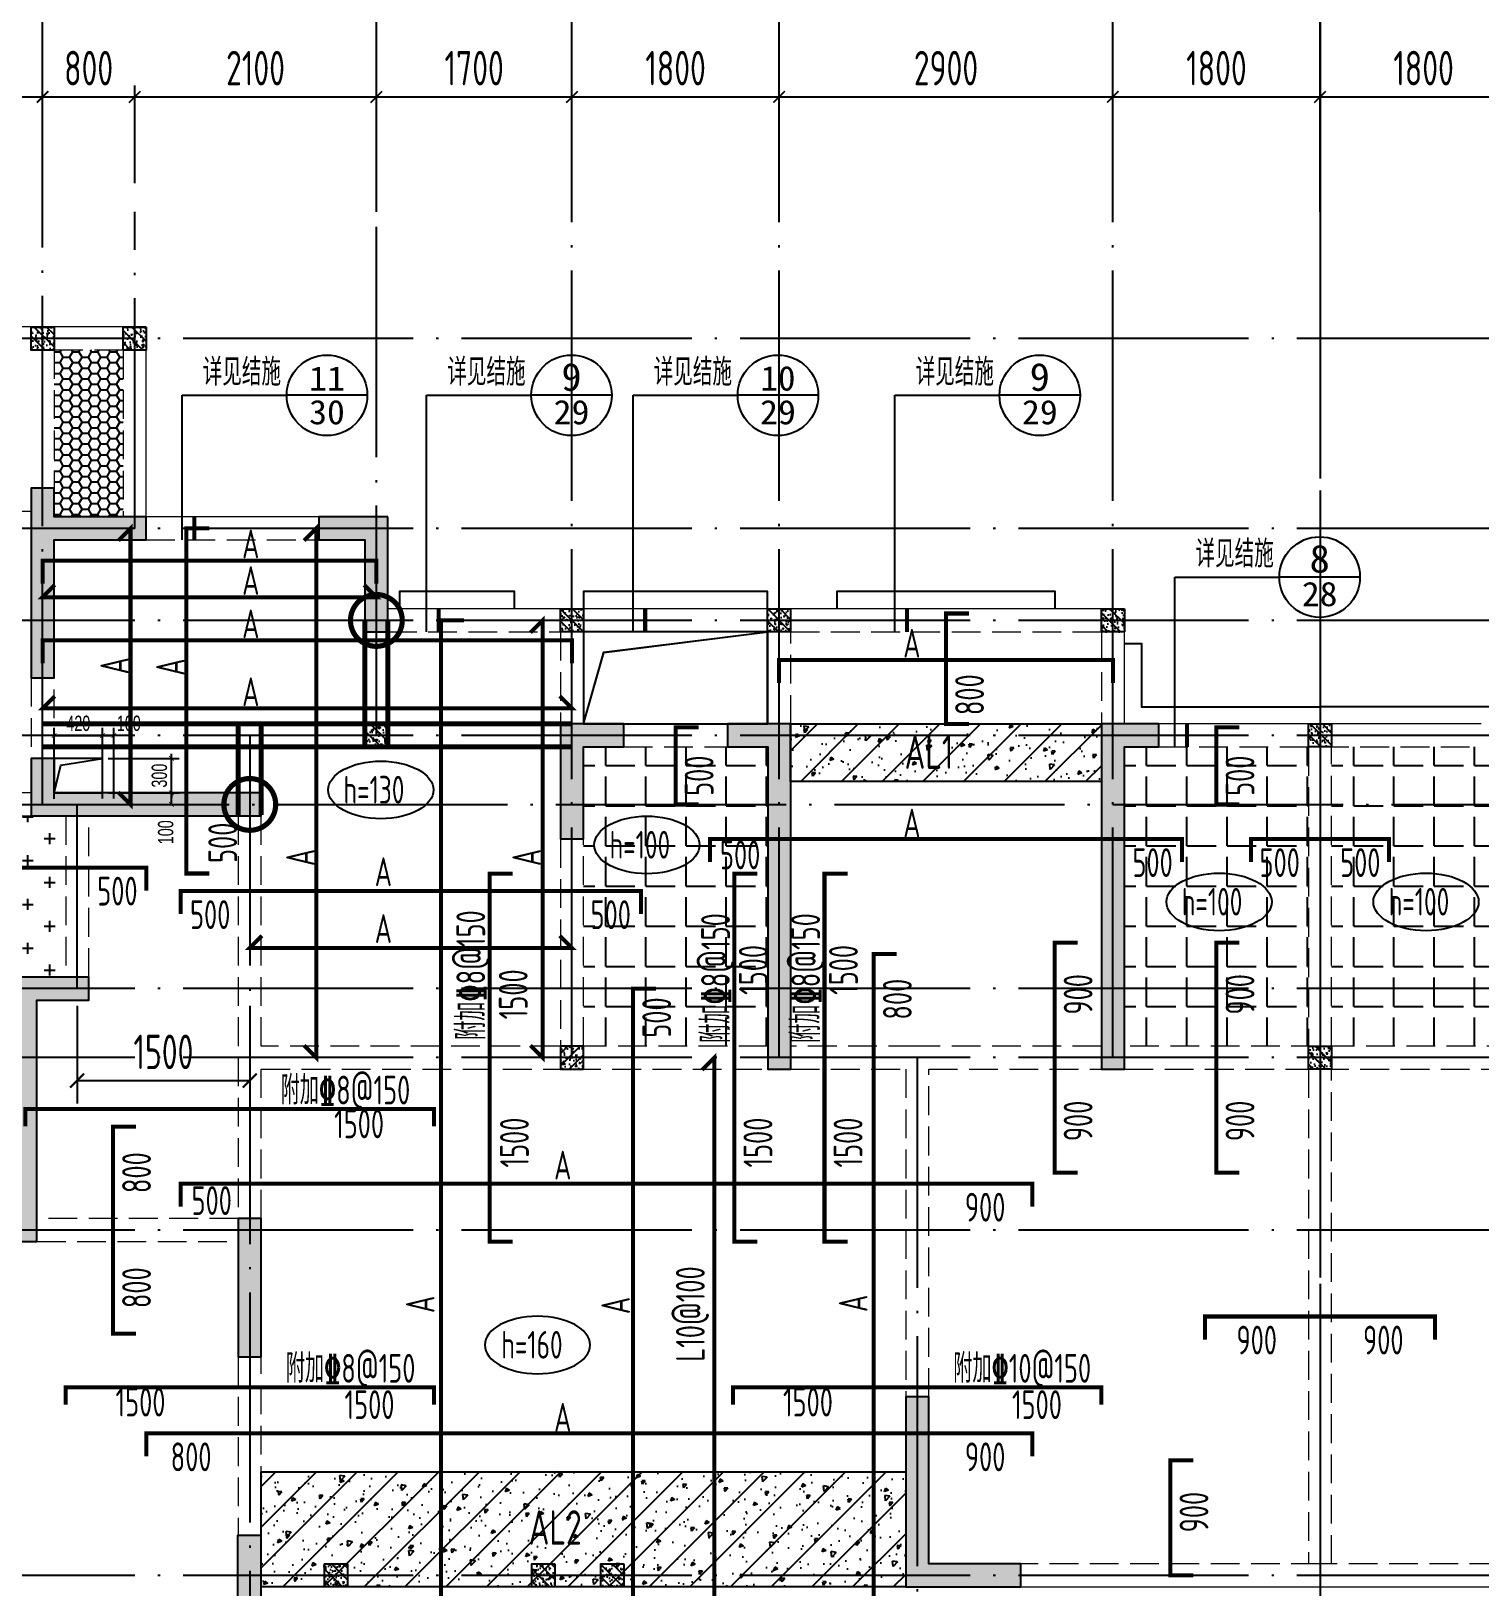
# Model space of a CAD drawing. Extents: x -461650 to 361314, y 245336 to 769729.
# Drawn here: x 2484 to 15073, y 504556 to 518078 of the extents above; entities that cross this region are included whole.
import ezdxf
from ezdxf.enums import TextEntityAlignment as Align

# ---------------------------------------------------------------- set-up
doc = ezdxf.new("R2010")
doc.units = 0
doc.header["$LTSCALE"] = 1000
for name, pattern in [('CENTER', [8, 5, -1, 1, -1]), ('DASH', [0.35, 0.25, -0.1]), ('DOTE', [2.42, 2, -0.2, 0.02, -0.2])]:
    doc.linetypes.add(name, pattern=pattern)
doc.layers.get('0').update_dxf_attribs({"linetype": 'CONTINUOUS'})
doc.layers.get('DEFPOINTS').update_dxf_attribs({"linetype": 'CONTINUOUS'})
doc.layers.add('+公共字体', color=7, linetype='CONTINUOUS', lineweight=20)
for name, color, linetype in [('A-AXIS', 1, 'CONTINUOUS'), ('A-DOTE', 10, 'DOTE'), ('BEAM', 4, 'DASH'), ('DIM_IDEN', 67, 'CONTINUOUS'), ('PUB_TEXT', 2, 'CONTINUOUS'), ('ROOF', 183, 'CONTINUOUS'), ('S-B板填充', 251, 'CONTINUOUS'), ('S-B板标注', 3, 'CONTINUOUS'), ('S-B板配筋', 6, 'CONTINUOUS'), ('S-B板配筋号', 7, 'CONTINUOUS'), ('S-C承台编号', 6, 'CONTINUOUS'), ('S-D洞口', 4, 'CONTINUOUS'), ('S-D洞口标注', 3, 'CONTINUOUS'), ('S-L主梁线', 4, 'DASH'), ('S-Q墙填充', 252, 'CONTINUOUS'), ('S-Q墙实线', 6, 'CONTINUOUS'), ('S-Q墙标注', 3, 'CONTINUOUS'), ('S-Y一般标注', 3, 'CONTINUOUS'), ('S-板正筋', 2, 'CONTINUOUS'), ('S-构造柱', 212, 'CONTINUOUS'), ('TEXT', 2, 'CONTINUOUS'), ('THIN', 7, 'CONTINUOUS'), ('水平筋标注', 7, 'CONTINUOUS'), ('看线', 251, 'CONTINUOUS')]:
    doc.layers.add(name, color=color, linetype=linetype)
doc.layers.add('配箍校核', color=34, linetype='CONTINUOUS', plot=False)
doc.styles.add('_TCH_AXIS', font='COMPLEX', dxfattribs={"bigfont": 'GBCBIG'})
doc.styles.add('_TCH_LABEL', font='simhei.ttf')
doc.styles.add('TSSD_DIMENSION', font='Tssdeng.shx', dxfattribs={"width": 0.7, "bigfont": 'tssdchn.shx'})
doc.styles.add('TSSD_REIN', font='tssdeng.shx', dxfattribs={"width": 0.7, "height": 300, "bigfont": 'tssdchn.shx'})
doc.styles.add('结构文字', font='zstxt.shx', dxfattribs={"width": 0.7, "bigfont": 'zshz.shx'})
doc.dimstyles.new('STRUCK', dxfattribs={"dimtxt": 400, "dimasz": 121, "dimexe": 200, "dimexo": 150, "dimgap": 115, "dimtad": 1, "dimdec": 0, "dimdsep": 46, "dimtxsty": '结构文字', "dimblk": 'ARCHTICK', "dimcen": 400, "dimclrd": 3, "dimclre": 3, "dimclrt": 7, "dimadec": 0, "dimazin": 0, "dimtfac": 1, "dimtdec": 0, "dimtix": 1, "dimtmove": 2, "dimatfit": 3, "dimldrblk": '_DIMX', "dimfxl": 0, "dimtolj": 1, "dimtzin": 0, "dimarcsym": 0})
doc.dimstyles.new('STRUCK30', dxfattribs={"dimscale": 0.33333, "dimtxt": 400, "dimasz": 121, "dimexe": 200, "dimexo": 150, "dimgap": 115, "dimtad": 1, "dimdec": 0, "dimdsep": 46, "dimtxsty": '结构文字', "dimblk": 'ARCHTICK', "dimcen": 400, "dimclrd": 3, "dimclre": 3, "dimclrt": 7, "dimadec": 0, "dimazin": 0, "dimtfac": 1, "dimtdec": 0, "dimtix": 1, "dimtmove": 2, "dimatfit": 3, "dimldrblk": '_DIMX', "dimfxl": 0, "dimtolj": 1, "dimtzin": 0, "dimarcsym": 0})
doc.dimstyles.new('TSSD_100_100', dxfattribs={"dimtxt": 300, "dimasz": 100, "dimexe": 100, "dimexo": 250, "dimgap": 100, "dimtad": 1, "dimdec": 0, "dimzin": 0, "dimdsep": 46, "dimtxsty": 'TSSD_DIMENSION', "dimblk": 'ARCHTICK', "dimcen": 0, "dimdle": 100, "dimclrt": 7, "dimadec": 0, "dimazin": 0, "dimtfac": 1, "dimtdec": 0, "dimtix": 1, "dimtmove": 2, "dimatfit": 3, "dimldrblk": 'ARCHTICK', "dimfxl": 0, "dimtolj": 1, "dimtzin": 0, "dimarcsym": 0})

# ---------------------------------------------------------------- blocks, each defined once
blk = doc.blocks.new('_ArchTick')
at = {"color": 0, "linetype": 'ByBlock', "const_width": 0.15}
blk.add_lwpolyline([(-0.5, -0.5), (0.5, 0.5)], dxfattribs=at)
blk = doc.blocks.new('*D294')
at = {"layer": 'DEFPOINTS', "color": 0}
for p in [(18500, 19250), (15700, 18250), (18500, 18250)]:
    blk.add_point(p, dxfattribs=at)
at = {"layer": 'S-Y一般标注', "color": 0, "lineweight": -2}
for p, q in [((15700, 18500), (15700, 19350)), ((18500, 18500), (18500, 19350)), ((15600, 19250), (18600, 19250))]:
    blk.add_line(p, q, dxfattribs=at)
at = {"layer": 'S-Y一般标注', "color": 0, "lineweight": -2, "xscale": 100, "yscale": 100, "zscale": 100, "rotation": 180}
blk.add_blockref('_ArchTick', (15700, 19250), dxfattribs=at)
at = {"layer": 'S-Y一般标注', "color": 0, "lineweight": -2, "xscale": 100, "yscale": 100, "zscale": 100}
blk.add_blockref('_ArchTick', (18500, 19250), dxfattribs=at)
at = {"layer": 'S-Y一般标注', "color": 7, "insert": (17100, 19500), "char_height": 300, "attachment_point": 5, "style": 'TSSD_DIMENSION'}
blk.add_mtext('\\A1;2800', dxfattribs=at)
blk = doc.blocks.new('*D295')
at = {"layer": 'DEFPOINTS', "color": 0}
for p in [(19300, 19250), (18500, 18250), (19300, 18250)]:
    blk.add_point(p, dxfattribs=at)
at = {"layer": 'S-Y一般标注', "color": 0, "lineweight": -2}
for p, q in [((18500, 18500), (18500, 19350)), ((19300, 18500), (19300, 19350)), ((18400, 19250), (19400, 19250))]:
    blk.add_line(p, q, dxfattribs=at)
at = {"layer": 'S-Y一般标注', "color": 0, "lineweight": -2, "xscale": 100, "yscale": 100, "zscale": 100, "rotation": 180}
blk.add_blockref('_ArchTick', (18500, 19250), dxfattribs=at)
at = {"layer": 'S-Y一般标注', "color": 0, "lineweight": -2, "xscale": 100, "yscale": 100, "zscale": 100}
blk.add_blockref('_ArchTick', (19300, 19250), dxfattribs=at)
at = {"layer": 'S-Y一般标注', "color": 7, "insert": (18900, 19500), "char_height": 300, "attachment_point": 5, "style": 'TSSD_DIMENSION'}
blk.add_mtext('\\A1;800', dxfattribs=at)
blk = doc.blocks.new('*D296')
at = {"layer": 'DEFPOINTS', "color": 0}
for p in [(23100, 19250), (21400, 18250), (23100, 18250)]:
    blk.add_point(p, dxfattribs=at)
at = {"layer": 'S-Y一般标注', "color": 0, "lineweight": -2}
for p, q in [((21400, 18500), (21400, 19350)), ((23100, 18500), (23100, 19350)), ((21300, 19250), (23200, 19250))]:
    blk.add_line(p, q, dxfattribs=at)
at = {"layer": 'S-Y一般标注', "color": 0, "lineweight": -2, "xscale": 100, "yscale": 100, "zscale": 100, "rotation": 180}
blk.add_blockref('_ArchTick', (21400, 19250), dxfattribs=at)
at = {"layer": 'S-Y一般标注', "color": 0, "lineweight": -2, "xscale": 100, "yscale": 100, "zscale": 100}
blk.add_blockref('_ArchTick', (23100, 19250), dxfattribs=at)
at = {"layer": 'S-Y一般标注', "color": 7, "insert": (22250, 19500), "char_height": 300, "attachment_point": 5, "style": 'TSSD_DIMENSION'}
blk.add_mtext('\\A1;1700', dxfattribs=at)
blk = doc.blocks.new('*D297')
at = {"layer": 'DEFPOINTS', "color": 0}
for p in [(24900, 19250), (23100, 18250), (24900, 18250)]:
    blk.add_point(p, dxfattribs=at)
at = {"layer": 'S-Y一般标注', "color": 0, "lineweight": -2}
for p, q in [((23100, 18500), (23100, 19350)), ((24900, 18500), (24900, 19350)), ((23000, 19250), (25000, 19250))]:
    blk.add_line(p, q, dxfattribs=at)
at = {"layer": 'S-Y一般标注', "color": 0, "lineweight": -2, "xscale": 100, "yscale": 100, "zscale": 100, "rotation": 180}
blk.add_blockref('_ArchTick', (23100, 19250), dxfattribs=at)
at = {"layer": 'S-Y一般标注', "color": 0, "lineweight": -2, "xscale": 100, "yscale": 100, "zscale": 100}
blk.add_blockref('_ArchTick', (24900, 19250), dxfattribs=at)
at = {"layer": 'S-Y一般标注', "color": 7, "insert": (24000, 19500), "char_height": 300, "attachment_point": 5, "style": 'TSSD_DIMENSION'}
blk.add_mtext('\\A1;1800', dxfattribs=at)
blk = doc.blocks.new('*D298')
at = {"layer": 'DEFPOINTS', "color": 0}
for p in [(27800, 19250), (24900, 18250), (27800, 18250)]:
    blk.add_point(p, dxfattribs=at)
at = {"layer": 'S-Y一般标注', "color": 0, "lineweight": -2}
for p, q in [((24900, 18500), (24900, 19350)), ((27800, 18500), (27800, 19350)), ((24800, 19250), (27900, 19250))]:
    blk.add_line(p, q, dxfattribs=at)
at = {"layer": 'S-Y一般标注', "color": 0, "lineweight": -2, "xscale": 100, "yscale": 100, "zscale": 100, "rotation": 180}
blk.add_blockref('_ArchTick', (24900, 19250), dxfattribs=at)
at = {"layer": 'S-Y一般标注', "color": 0, "lineweight": -2, "xscale": 100, "yscale": 100, "zscale": 100}
blk.add_blockref('_ArchTick', (27800, 19250), dxfattribs=at)
at = {"layer": 'S-Y一般标注', "color": 7, "insert": (26350, 19500), "char_height": 300, "attachment_point": 5, "style": 'TSSD_DIMENSION'}
blk.add_mtext('\\A1;2900', dxfattribs=at)
blk = doc.blocks.new('*D299')
at = {"layer": 'DEFPOINTS', "color": 0}
for p in [(29600, 19250), (27800, 18250), (29600, 18250)]:
    blk.add_point(p, dxfattribs=at)
at = {"layer": 'S-Y一般标注', "color": 0, "lineweight": -2}
for p, q in [((27800, 18500), (27800, 19350)), ((29600, 18500), (29600, 19350)), ((27700, 19250), (29700, 19250))]:
    blk.add_line(p, q, dxfattribs=at)
at = {"layer": 'S-Y一般标注', "color": 0, "lineweight": -2, "xscale": 100, "yscale": 100, "zscale": 100, "rotation": 180}
blk.add_blockref('_ArchTick', (27800, 19250), dxfattribs=at)
at = {"layer": 'S-Y一般标注', "color": 0, "lineweight": -2, "xscale": 100, "yscale": 100, "zscale": 100}
blk.add_blockref('_ArchTick', (29600, 19250), dxfattribs=at)
at = {"layer": 'S-Y一般标注', "color": 7, "insert": (28700, 19500), "char_height": 300, "attachment_point": 5, "style": 'TSSD_DIMENSION'}
blk.add_mtext('\\A1;1800', dxfattribs=at)
blk = doc.blocks.new('*D300')
at = {"layer": 'DEFPOINTS', "color": 0}
for p in [(31400, 19250), (29600, 18250), (31400, 18250)]:
    blk.add_point(p, dxfattribs=at)
at = {"layer": 'S-Y一般标注', "color": 0, "lineweight": -2}
for p, q in [((29600, 18500), (29600, 19350)), ((31400, 18500), (31400, 19350)), ((29500, 19250), (31500, 19250))]:
    blk.add_line(p, q, dxfattribs=at)
at = {"layer": 'S-Y一般标注', "color": 0, "lineweight": -2, "xscale": 100, "yscale": 100, "zscale": 100, "rotation": 180}
blk.add_blockref('_ArchTick', (29600, 19250), dxfattribs=at)
at = {"layer": 'S-Y一般标注', "color": 0, "lineweight": -2, "xscale": 100, "yscale": 100, "zscale": 100}
blk.add_blockref('_ArchTick', (31400, 19250), dxfattribs=at)
at = {"layer": 'S-Y一般标注', "color": 7, "insert": (30500, 19500), "char_height": 300, "attachment_point": 5, "style": 'TSSD_DIMENSION'}
blk.add_mtext('\\A1;1800', dxfattribs=at)
blk = doc.blocks.new('*D323')
at = {"layer": 'DEFPOINTS', "color": 0}
for p in [(21400, 19250), (19300, 18250), (21400, 18250)]:
    blk.add_point(p, dxfattribs=at)
at = {"layer": 'S-Y一般标注', "color": 0, "lineweight": -2}
for p, q in [((19300, 18500), (19300, 19350)), ((21400, 18500), (21400, 19350)), ((19200, 19250), (21500, 19250))]:
    blk.add_line(p, q, dxfattribs=at)
at = {"layer": 'S-Y一般标注', "color": 0, "lineweight": -2, "xscale": 100, "yscale": 100, "zscale": 100, "rotation": 180}
blk.add_blockref('_ArchTick', (19300, 19250), dxfattribs=at)
at = {"layer": 'S-Y一般标注', "color": 0, "lineweight": -2, "xscale": 100, "yscale": 100, "zscale": 100}
blk.add_blockref('_ArchTick', (21400, 19250), dxfattribs=at)
at = {"layer": 'S-Y一般标注', "color": 7, "insert": (20350, 19500), "char_height": 300, "attachment_point": 5, "style": 'TSSD_DIMENSION'}
blk.add_mtext('\\A1;2100', dxfattribs=at)
blk = doc.blocks.new('20210729.03504727')
at = {"layer": '看线', "color": 202, "ltscale": 0.5}
for points in [[(17500, 10800), (17500, 10950), (16500, 10950), (16500, 10800)], [(19700, 10800), (19700, 10950), (18100, 10950), (18100, 10800)], [(22200, 10800), (22200, 10950), (20300, 10950), (20300, 10800)], [(22800, 10500), (22950, 10500), (22950, 9950), (24500, 9950)], [(26200, 10500), (26050, 10500), (26050, 9950), (24500, 9950)]]:
    blk.add_lwpolyline(points, dxfattribs=at)
blk = doc.blocks.new('*D2940')
at = {"layer": 'DEFPOINTS', "color": 0}
for p in [(3104, 511757), (3704, 511757), (3104, 511457)]:
    blk.add_point(p, dxfattribs=at)
at = {"layer": 'S-D洞口标注', "color": 3, "lineweight": -2}
for p, q in [((3704, 511757), (3704, 511797)), ((3154, 511757), (3771, 511757)), ((3704, 511457), (3704, 511757)), ((3154, 511457), (3771, 511457)), ((3704, 511457), (3704, 511416))]:
    blk.add_line(p, q, dxfattribs=at)
at = {"layer": 'S-D洞口标注', "color": 3, "lineweight": -2, "xscale": 40.33293, "yscale": 40.33293, "zscale": 40.33293}
for p, rotation in [((3704, 511757), 270), ((3704, 511457), 90)]:
    blk.add_blockref('_ArchTick', p, dxfattribs=dict(at, rotation=rotation))
at = {"layer": 'S-D洞口标注', "color": 7, "insert": (3599, 511607), "char_height": 133.3, "attachment_point": 5, "rotation": 90, "style": '结构文字'}
blk.add_mtext('\\A1;300', dxfattribs=at)
blk = doc.blocks.new('_DIMX')
blk.add_line((-150, 0), (150, 0))
at = {"const_width": 50}
blk.add_lwpolyline([(-70, -70), (70, 70)], dxfattribs=at)
blk = doc.blocks.new('*D2941')
at = {"layer": 'DEFPOINTS', "color": 0}
for p in [(3104, 511956), (2684, 511356), (3104, 511357)]:
    blk.add_point(p, dxfattribs=at)
at = {"layer": 'S-D洞口标注', "color": 3, "lineweight": -2}
for p, q in [((2684, 511406), (2684, 512023)), ((2684, 511956), (3104, 511956)), ((3104, 511407), (3104, 512023))]:
    blk.add_line(p, q, dxfattribs=at)
at = {"layer": 'S-D洞口标注', "color": 3, "lineweight": -2, "xscale": 40.33293, "yscale": 40.33293, "zscale": 40.33293, "rotation": 180}
blk.add_blockref('_ArchTick', (2684, 511956), dxfattribs=at)
at = {"layer": 'S-D洞口标注', "color": 3, "lineweight": -2, "xscale": 40.33293, "yscale": 40.33293, "zscale": 40.33293}
blk.add_blockref('_ArchTick', (3104, 511956), dxfattribs=at)
at = {"layer": 'S-D洞口标注', "color": 7, "insert": (2894, 512061), "char_height": 133.3, "attachment_point": 5, "style": '结构文字'}
blk.add_mtext('\\A1;420', dxfattribs=at)
blk = doc.blocks.new('*D2942')
at = {"layer": 'DEFPOINTS', "color": 0}
for p in [(3204, 511956), (3104, 511357), (3204, 511357)]:
    blk.add_point(p, dxfattribs=at)
at = {"layer": 'S-D洞口标注', "color": 3, "lineweight": -2}
for p, q in [((3104, 511407), (3104, 512023)), ((3104, 511956), (3204, 511956)), ((3204, 511407), (3204, 512023))]:
    blk.add_line(p, q, dxfattribs=at)
at = {"layer": 'S-D洞口标注', "color": 3, "lineweight": -2, "xscale": 40.33293, "yscale": 40.33293, "zscale": 40.33293, "rotation": 180}
blk.add_blockref('_ArchTick', (3104, 511956), dxfattribs=at)
at = {"layer": 'S-D洞口标注', "color": 3, "lineweight": -2, "xscale": 40.33293, "yscale": 40.33293, "zscale": 40.33293}
blk.add_blockref('_ArchTick', (3204, 511956), dxfattribs=at)
at = {"layer": 'S-D洞口标注', "color": 7, "insert": (3333, 512061), "char_height": 133.3, "attachment_point": 5, "style": '结构文字'}
blk.add_mtext('\\A1;100', dxfattribs=at)
blk = doc.blocks.new('*D2943')
at = {"layer": 'DEFPOINTS', "color": 0}
for p in [(3104, 511457), (3704, 511457), (3104, 511357)]:
    blk.add_point(p, dxfattribs=at)
at = {"layer": 'S-D洞口标注', "color": 3, "lineweight": -2}
for p, q in [((3154, 511457), (3771, 511457)), ((3704, 511357), (3704, 511457)), ((3154, 511357), (3771, 511357))]:
    blk.add_line(p, q, dxfattribs=at)
at = {"layer": 'S-D洞口标注', "color": 3, "lineweight": -2, "xscale": 40.33293, "yscale": 40.33293, "zscale": 40.33293}
for p, rotation in [((3704, 511457), 90), ((3704, 511357), 270)]:
    blk.add_blockref('_ArchTick', p, dxfattribs=dict(at, rotation=rotation))
at = {"layer": 'S-D洞口标注', "color": 7, "insert": (3654, 511115), "char_height": 133.3, "attachment_point": 5, "rotation": 90, "style": '结构文字'}
blk.add_mtext('\\A1;100', dxfattribs=at)
blk = doc.blocks.new('20210803.22403995')
at = {"layer": '+公共字体', "color": 2, "const_width": 45}
for points in [[(-847438, -168387, 1), (-847438, -167937, 1), (-847438, -168387, -1)], [(-848538, -169986, 1), (-848538, -169536, 1), (-848538, -169986, -1)]]:
    blk.add_lwpolyline(points, format="xyb", dxfattribs=at)
blk = doc.blocks.new('20210807.15312446')
at = {"layer": 'S-Q墙填充'}
h = blk.add_hatch(color=252, dxfattribs=at)
h.dxf.hatch_style = 1
h.paths.add_polyline_path([(74816, 67840), (74816, 66540), (75016, 66540), (75016, 67740), (75815, 67740), (75815, 67940), (75016, 67940), (75016, 68190), (74816, 68190)])
h = blk.add_hatch(color=252, dxfattribs=at)
h.dxf.hatch_style = 1
h.paths.add_polyline_path([(77916, 67940), (77316, 67940), (77316, 67740), (77716, 67740), (77716, 66940), (77916, 66940)])
h = blk.add_hatch(color=252, dxfattribs=at)
h.dxf.hatch_style = 1
h.paths.add_polyline_path([(79416, 66140), (79416, 65140), (79616, 65140), (79616, 65940), (79966, 65940), (79966, 66140)])
h = blk.add_hatch(color=252, dxfattribs=at)
h.dxf.hatch_style = 1
h.paths.add_polyline_path([(81416, 66140), (80866, 66140), (80866, 65940), (81216, 65940), (81216, 63140), (81416, 63140)])
h = blk.add_hatch(color=252, dxfattribs=at)
h.dxf.hatch_style = 1
h.paths.add_polyline_path([(84116, 66140), (84116, 63140), (84316, 63140), (84316, 65940), (84616, 65940), (84616, 66140)])
h = blk.add_hatch(color=252, dxfattribs=at)
h.dxf.hatch_style = 1
h.paths.add_polyline_path([(75016, 65540), (75016, 65840), (74816, 65840), (74816, 65340), (75216, 65340), (76816, 65340), (76816, 65540), (75216, 65540)])
h = blk.add_hatch(color=252, dxfattribs=at)
h.dxf.hatch_style = 1
h.paths.add_polyline_path([(74866, 61640), (74866, 63740), (75316, 63740), (75316, 63940), (74666, 63940), (74666, 61840), (74466, 61840), (74466, 61640)])
h = blk.add_hatch(color=252, dxfattribs=at)
h.dxf.hatch_style = 1
h.paths.add_polyline_path([(76816, 60640), (76816, 61840), (76616, 61840), (76616, 60640)])
h = blk.add_hatch(color=252, dxfattribs=at)
h.dxf.hatch_style = 1
h.paths.add_polyline_path([(82416, 58640), (83316, 58640), (83416, 58640), (83416, 58840), (83316, 58840), (82616, 58840), (82616, 60290), (82416, 60290)])
h = blk.add_hatch(color=252, dxfattribs=at)
h.dxf.hatch_style = 1
h.paths.add_polyline_path([(76813, 57440), (76063, 57440), (76063, 57640), (76613, 57640), (76613, 58740), (76613, 59090), (76813, 59090), (76813, 58740)])
at = {"layer": 'S-D洞口', "color": 5}
blk.add_lwpolyline([(79616, 66140), (81216, 66140), (81216, 66940), (79616, 66940), (79616, 66140), (79793, 66762), (81216, 66940)], dxfattribs=at)
at = {"layer": 'S-L主梁线', "linetype": 'ByBlock', "lineweight": 18}
for p, q in [((74915, 69590), (72116, 69590)), ((75816, 69590), (74915, 69590)), ((75815, 67940), (75816, 69590)), ((77316, 67939), (75815, 67939)), ((79516, 67140), (77916, 67140)), ((81316, 67140), (79516, 67140)), ((84316, 67140), (81316, 67140)), ((84316, 66140), (84316, 67140)), ((79616, 66940), (81216, 66940)), ((79616, 66140), (79616, 66940)), ((81216, 66940), (81216, 66140)), ((80866, 66140), (79966, 66140)), ((86016, 66140), (84616, 66140)), ((87416, 66140), (86016, 66140)), ((83416, 58640), (86016, 58640)), ((86016, 58640), (88616, 58640))]:
    blk.add_line(p, q, dxfattribs=at)
at = {"layer": 'S-L主梁线', "linetype": 'DASH', "lineweight": 18}
for p, q in [((75015, 69390), (75616, 69390)), ((75015, 69390), (75016, 68190)), ((75616, 69390), (75615, 67940)), ((75016, 68090), (75016, 68190)), ((72216, 67990), (74816, 67990)), ((75815, 67740), (77316, 67740)), ((77916, 66940), (79416, 66940)), ((79416, 66940), (79416, 66140)), ((81416, 66940), (84116, 66940)), ((81416, 66140), (81416, 66940)), ((84116, 66940), (84116, 66140)), ((74816, 66540), (74816, 65840)), ((75016, 65840), (75016, 66540)), ((79966, 65940), (80866, 65940)), ((84616, 65940), (86016, 65940)), ((85916, 65940), (85916, 63340)), ((86016, 65940), (87416, 65940)), ((86116, 63340), (86116, 65940)), ((74816, 65540), (72216, 65540)), ((72216, 65340), (74816, 65340)), ((75116, 65340), (75116, 63940)), ((75316, 63940), (75316, 65340)), ((76616, 65340), (76616, 63240)), ((76816, 63340), (76816, 65340)), ((79416, 65140), (79416, 63340)), ((79616, 63340), (79616, 65140)), ((79416, 63340), (76816, 63340)), ((81216, 63340), (79616, 63340)), ((82516, 63340), (81416, 63340)), ((84116, 63340), (82516, 63340)), ((86016, 63340), (84316, 63340)), ((87716, 63340), (86016, 63340)), ((76616, 63240), (76616, 61840)), ((76816, 63140), (79516, 63140)), ((76816, 61840), (76816, 63140)), ((79516, 63140), (81216, 63140)), ((81416, 63140), (82416, 63140)), ((82416, 63140), (82416, 60290)), ((82616, 63140), (84116, 63140)), ((82616, 60290), (82616, 63140)), ((84316, 63140), (86016, 63140)), ((85916, 63140), (85916, 58840)), ((86016, 63140), (87716, 63140)), ((86116, 58840), (86116, 63140)), ((76616, 61840), (74866, 61840)), ((74866, 61640), (76616, 61640)), ((76616, 60640), (76616, 59090)), ((76816, 59090), (76816, 60640)), ((86016, 58840), (83416, 58840)), ((88616, 58840), (86016, 58840))]:
    blk.add_line(p, q, dxfattribs=at)
at = {"layer": 'S-Q墙实线'}
for points in [[(74816, 67840), (74816, 66540), (75016, 66540), (75016, 67740), (75815, 67740), (75815, 67940), (75016, 67940), (75016, 68190), (74816, 68190)], [(77916, 67940), (77316, 67940), (77316, 67740), (77716, 67740), (77716, 66940), (77916, 66940)], [(79416, 66140), (79416, 65140), (79616, 65140), (79616, 65940), (79966, 65940), (79966, 66140)], [(81416, 66140), (80866, 66140), (80866, 65940), (81216, 65940), (81216, 63140), (81416, 63140)], [(84116, 66140), (84116, 63140), (84316, 63140), (84316, 65940), (84616, 65940), (84616, 66140)], [(75016, 65540), (75016, 65840), (74816, 65840), (74816, 65340), (75216, 65340), (76816, 65340), (76816, 65540), (75216, 65540)], [(74866, 61640), (74866, 63740), (75316, 63740), (75316, 63940), (74666, 63940), (74666, 61840), (74466, 61840), (74466, 61640)], [(76816, 60640), (76816, 61840), (76616, 61840), (76616, 60640)], [(82416, 58640), (83316, 58640), (83416, 58640), (83416, 58840), (83316, 58840), (82616, 58840), (82616, 60290), (82416, 60290)], [(76813, 57440), (76063, 57440), (76063, 57640), (76613, 57640), (76613, 58740), (76613, 59090), (76813, 59090), (76813, 58740)]]:
    blk.add_lwpolyline(points, close=True, dxfattribs=at)
blk = doc.blocks.new('20210730.02141516')
at = {"layer": 'S-构造柱'}
h = blk.add_hatch(dxfattribs=at)
h.set_pattern_fill('ARMORED', color=256, scale=15, angle=-90, style=0)
h.set_pattern_definition([(320, (-154189.41, 3278673.45), (-9.4128202, -107.5890274), [11.25, -123.75]), (265, (-154189.41, 3278673.45), (112.82882, 20.8127), [9, -99]), (10.4514, (-154190.19, 3278664.49), (103.4159313, -86.7764073), [9.5610285, -105.1713168]), (316.1842, (-154159.41, 3278673.45), (-24.827852, -160.0861573), [16.875, -185.625]), (6.6356, (-154161.48, 3278660.11), (146.117681, -140.199406), [14.341543, -157.75695]), (261.1842, (-154159.41, 3278673.45), (146.11779, -140.199292), [13.5, -148.5]), (291, (-154166.91, 3278658.45), (-60.3928336, -89.5360578), [11.25, -123.75]), (236, (-154166.91, 3278658.45), (108.7725068, -36.4972998), [9, -99]), (341.4514, (-154171.94, 3278650.99), (48.3795745, -126.0333943), [9.5610285, -105.1713168]), (307.5, (-154189.41, 3278673.454), (49.93407807, -1.8239783), [0, -97.8, 0, -100.5, 0, -99.375]), (277.5, (-154189.41, 3278673.454), (59.1617568, -39.4604306), [0, -57.3, 0, -95.55, 0, -37.875]), (237.5, (-154189.41, 3278706.904), (-3.38323076, -80.07336543), [0, -37.5, 0, -117, 0, -155.25]), (227.5, (-154189.41, 3278721.904), (15.0157473, -87.4779254), [0, -48.75, 0, -77.7, 0, -110.25]), (315, (-154189.41, 3278673.454), (53.0330086, 53.0330086), [])])
h.paths.add_polyline_path([(200, 200), (200, 0), (0, 0), (0, 200)])
blk.add_lwpolyline([(200, 200), (200, 0), (0, 0), (0, 200)], close=True, dxfattribs=at)
blk = doc.blocks.new('20210809.18285270')
at = {"layer": 'ROOF', "rotation": 359.9999999538236}
for p in [(13900, 12550), (14700, 12550)]:
    blk.add_blockref('20210730.02141516', p, dxfattribs=at)
at = {"layer": 'ROOF'}
for p in [(18500, 10100), (20300, 10100), (23200, 10100), (16800, 9100), (25000, 9100), (25000, 6300), (16450, 1800), (18250, 1800), (18850, 1800)]:
    blk.add_blockref('20210730.02141516', p, dxfattribs=at)
at = {"layer": 'ROOF', "xscale": -1, "rotation": 4.61764226855621e-08}
blk.add_blockref('20210730.02141516', (18700, 6300), dxfattribs=at)
blk = doc.blocks.new('*D432')
at = {"layer": 'DEFPOINTS', "color": 0}
for p in [(-200559, -4859), (-199059, -4859), (-199059, -5659)]:
    blk.add_point(p, dxfattribs=at)
at = {"layer": 'S-Q墙标注', "color": 3, "lineweight": -2}
for p, q in [((-200559, -5009), (-200559, -5859)), ((-199059, -5009), (-199059, -5859)), ((-200559, -5659), (-199059, -5659))]:
    blk.add_line(p, q, dxfattribs=at)
at = {"layer": 'S-Q墙标注', "color": 3, "lineweight": -2, "xscale": 121, "yscale": 121, "zscale": 121, "rotation": 180}
blk.add_blockref('_ArchTick', (-200559, -5659), dxfattribs=at)
at = {"layer": 'S-Q墙标注', "color": 3, "lineweight": -2, "xscale": 121, "yscale": 121, "zscale": 121}
blk.add_blockref('_ArchTick', (-199059, -5659), dxfattribs=at)
at = {"layer": 'S-Q墙标注', "color": 7, "insert": (-199809, -5409), "char_height": 300, "attachment_point": 5, "style": 'TSSD_REIN'}
blk.add_mtext('\\A1;1500', dxfattribs=at)
blk = doc.blocks.new('20210810.07360379')
at = {"layer": 'DIM_IDEN'}
for p, q in [((15459, 14161), (16368, 14161)), ((15459, 12905), (15459, 14161)), ((17068, 14161), (16368, 14161)), ((17584, 14161), (18493, 14161)), ((17584, 12105), (17584, 14161)), ((19193, 14161), (18493, 14161)), ((19378, 14161), (20287, 14161)), ((19378, 12105), (19378, 14161)), ((20987, 14161), (20287, 14161)), ((21653, 14161), (22562, 14161)), ((21653, 12105), (21653, 14161)), ((23262, 14161), (22562, 14161)), ((24085, 12581), (24994, 12581)), ((24085, 11105), (24085, 12581)), ((25694, 12581), (24994, 12581))]:
    blk.add_line(p, q, dxfattribs=at)
at = {"layer": 'DIM_IDEN', "const_width": 35}
for points in [[(15564, 12905), (15564, 13105)], [(17689, 12105), (17689, 12305)], [(19483, 12105), (19483, 12305)], [(21758, 12105), (21758, 12305)], [(24190, 11105), (24190, 11305)]]:
    blk.add_lwpolyline(points, dxfattribs=at)
at = {"layer": 'DIM_IDEN'}
for centre in [(16718, 14161), (18843, 14161), (20637, 14161), (22912, 14161), (25344, 12581)]:
    blk.add_circle(centre, 350, dxfattribs=at)
at = {"layer": 'PUB_TEXT', "style": '_TCH_AXIS'}
for p in [(15638, 14245), (17763, 14245), (19557, 14245), (21833, 14245), (24265, 12665)]:
    blk.add_text('详见结施', height=236.3, dxfattribs=at).set_placement(p)
at = {"layer": 'PUB_TEXT', "style": '_TCH_LABEL'}
for s, height, width, p, p2 in [('11', 210.8, 1.034884, (16561, 14202), (16875, 14202)), ('9', 242, 1.011364, (18755, 14200), (18931, 14200)), ('10', 213.8, 0.988889, (20485, 14202), (20789, 14202)), ('9', 242, 1.011364, (22824, 14200), (23000, 14200)), ('30', 212, 1.017143, (16563, 13909), (16873, 13909)), ('29', 211.6, 1.022989, (18687, 13909), (18999, 13909)), ('29', 211.6, 1.022989, (20481, 13909), (20793, 13909)), ('29', 211.6, 1.022989, (22757, 13909), (23068, 13909)), ('8', 242, 1.017143, (25256, 12620), (25433, 12620)), ('28', 212.3, 1.011364, (25190, 12328), (25499, 12328))]:
    blk.add_text(s, height=height, dxfattribs=dict(at, width=width)).set_placement(p, p2, align=Align.FIT)
blk = doc.blocks.new('20210726.16395156')
at = {"layer": 'A-AXIS'}
for p, q in [((18500, 18249.9), (18500, 21049.9)), ((21400, 18249.9), (21400, 21049.9)), ((23100, 18249.9), (23100, 21049.9)), ((24900, 18249.9), (24900, 21049.9)), ((27800, 18249.9), (27800, 21049.9)), ((29600, 18249.9), (29600, 21049.9))]:
    blk.add_line(p, q, dxfattribs=at)
at = {"layer": 'A-DOTE'}
for p, q in [((18500, 13100.3), (18500, 18249.9)), ((19300, 15500), (19300, 18249.9)), ((21400, 13700), (21400, 18249.9)), ((23100, 10900), (23100, 18249.9)), ((24900, 10900), (24900, 18249.9)), ((27800, 10900), (27800, 18249.9)), ((29600, 18249.9), (29600, 3600)), ((55600, 17150), (3600, 17150)), ((55600, 15500), (3600, 15500)), ((55600, 14700), (3600, 14700)), ((55600, 13700), (3600, 13700)), ((20299.8, 13700), (20300, 3600)), ((3600, 13100.3), (55600, 13100.3)), ((18800, 11500), (18800, 13100)), ((55600, 11500), (3600, 11500)), ((55600, 10900), (3600, 10900)), ((26100, 10900), (26100, 3600)), ((55600, 9400), (3600, 9400)), ((55600, 6400), (3600, 6400))]:
    blk.add_line(p, q, dxfattribs=at)
at = {"layer": 'S-Y一般标注'}
for base, p1, p2, picture, middle in [((18500, 19249.9), (15700, 18249.9), (18500, 18249.9), '*D294', (17100, 19499.9)), ((19300, 19249.9), (18500, 18249.9), (19300, 18249.9), '*D295', (18900, 19499.9)), ((21400, 19249.9), (19300, 18249.9), (21400, 18249.9), '*D323', (20350, 19499.9)), ((23100, 19249.9), (21400, 18249.9), (23100, 18249.9), '*D296', (22250, 19499.9)), ((24900, 19249.9), (23100, 18249.9), (24900, 18249.9), '*D297', (24000, 19499.9)), ((27800, 19249.9), (24900, 18249.9), (27800, 18249.9), '*D298', (26350, 19499.9)), ((29600, 19249.9), (27800, 18249.9), (29600, 18249.9), '*D299', (28700, 19499.9)), ((31400, 19249.9), (29600, 18249.9), (31400, 18249.9), '*D300', (30500, 19499.9))]:
    dim = blk.add_linear_dim(base=base, p1=p1, p2=p2, dimstyle='TSSD_100_100', dxfattribs=at)
    dim.commit()
    dim.dimension.update_dxf_attribs({"geometry": picture, "text_midpoint": middle})
blk = doc.blocks.new('20210810.19092027')
at = {"layer": 'S-Q墙标注'}
dim = blk.add_linear_dim(base=(100917.7, 61274), p1=(99417.8, 62074), p2=(100917.7, 62074), dimstyle='STRUCK', override={"dimtxt": 300, "dimgap": 100, "dimtxsty": 'TSSD_REIN'}, dxfattribs=at)
dim.commit()
dim.dimension.update_dxf_attribs({"geometry": '*D432', "text_midpoint": (100167.7, 61524), "insert": (299976.5, 66933)})

msp = doc.modelspace()

# ---------------------------------------------------------------- hatches: boundary and pattern name
at = {"layer": 'BEAM', "linetype": 'ByBlock'}
h = msp.add_hatch(dxfattribs=at)
h.set_pattern_fill('ARMORED', color=252, scale=50, angle=180, style=0)
h.set_pattern_definition([(230, (-208686.95, 2425977.56), (-358.63009, 31.376067), [37.5, -412.5]), (175, (-208686.95, 2425977.56), (69.37567, -376.09607), [30, -330]), (280.4514, (-208716.83, 2425980.17), (-289.25469, -344.71977), [31.870095, -350.571056]), (226.1842, (-208686.95, 2425877.56), (-533.62052, 82.75951), [56.25, -618.75]), (276.6356, (-208731.4, 2425884.46), (-467.33135, -487.05894), [47.80514, -525.8565]), (171.1842, (-208686.95, 2425877.56), (-467.33097, -487.0593), [45, -495]), (201, (-208736.95, 2425902.56), (-298.453526, 201.309445), [37.5, -412.5]), (146, (-208736.95, 2425902.56), (-121.657666, -362.57502), [30, -330]), (251.4514, (-208761.82, 2425919.33), (-420.111314, -161.26525), [31.870095, -350.571056]), (217.5, (-208686.95, 2425977.56), (-6.079928, -166.446927), [0, -326, 0, -335, 0, -331.25]), (187.5, (-208686.95, 2425977.56), (-131.534769, -197.205856), [0, -191, 0, -318.5, 0, -126.25]), (147.5, (-208575.45, 2425977.56), (-266.911218, 11.277436), [0, -125, 0, -390, 0, -517.5]), (137.5, (-208525.45, 2425977.56), (-291.593085, -50.05249), [0, -162.5, 0, -259, 0, -367.5]), (225, (-208686.95, 2425977.56), (176.776695, -176.776695), [])])
h.paths.add_polyline_path([(11784.18, 511556.26), (9084.18, 511556.26), (9084.18, 512056.26), (11784.18, 512056.26)])
h = msp.add_hatch(dxfattribs=at)
h.set_pattern_fill('ARMORED', color=252, scale=50, angle=180, style=0)
h.set_pattern_definition([(230, (-213186.97, 2418977.57), (-358.63009, 31.376067), [37.5, -412.5]), (175, (-213186.97, 2418977.57), (69.37567, -376.09607), [30, -330]), (280.4514, (-213216.86, 2418980.2), (-289.25469, -344.71977), [31.870095, -350.571056]), (226.1842, (-213186.97, 2418877.57), (-533.62052, 82.75951), [56.25, -618.75]), (276.6356, (-213231.44, 2418884.47), (-467.33135, -487.05894), [47.80514, -525.8565]), (171.1842, (-213187, 2418877.57), (-467.33097, -487.0593), [45, -495]), (201, (-213236.97, 2418902.57), (-298.453526, 201.309445), [37.5, -412.5]), (146, (-213236.97, 2418902.57), (-121.657666, -362.57502), [30, -330]), (251.4514, (-213261.84, 2418919.34), (-420.111314, -161.26525), [31.870095, -350.571056]), (217.5, (-213186.97, 2418977.57), (-6.079928, -166.446927), [0, -326, 0, -335, 0, -331.25]), (187.5, (-213186.97, 2418977.57), (-131.534769, -197.205856), [0, -191, 0, -318.5, 0, -126.25]), (147.5, (-213075.47, 2418977.57), (-266.911218, 11.277436), [0, -125, 0, -390, 0, -517.5]), (137.5, (-213025.47, 2418977.57), (-291.593085, -50.05249), [0, -162.5, 0, -259, 0, -367.5]), (225, (-213186.97, 2418977.57), (176.776695, -176.776695), [])])
h.paths.add_polyline_path([(10084.16, 504556.27), (4484.16, 504556.27), (4484.16, 505556.27), (10084.16, 505556.27)])
at = {"layer": 'S-B板填充', "linetype": 'ByBlock'}
h = msp.add_hatch(dxfattribs=at)
h.set_pattern_fill('HONEY', color=252, scale=17.142857, style=0)
h.set_pattern_definition([(0, (58362.625, 331269.854), (81.642857, 47.136514), [54.42857, -108.857143]), (120, (58362.625, 331269.854), (-81.642847, 47.136531), [54.42857, -108.857143]), (60, (58362.625, 331269.854), (1e-05, 94.273045), [-108.857143, 54.42857])])
h.paths.add_polyline_path([(2683.86, 513856.26), (3284, 513856.26), (3284, 515306.26), (2683.86, 515306.26)])
at = {"layer": 'S-B板填充'}
h = msp.add_hatch(dxfattribs=at)
h.set_pattern_fill('ANGLE', color=252, scale=50, style=0)
h.set_pattern_definition([(0, (104918.1, 363612.4), (0, 349.25), [254, -95.25]), (90, (104918.1, 363612.4), (-349.25, 2e-14), [254, -95.25])])
h.paths.add_polyline_path([(7284.17, 511856.26), (8884.18, 511856.26), (8884.18, 509256.26), (7284.17, 509256.26)])
h = msp.add_hatch(dxfattribs=at)
h.set_pattern_fill('ANGLE', color=252, scale=50, style=0)
h.set_pattern_definition([(0, (109618.1, 363612.4), (0, 349.25), [254, -95.25]), (90, (109618.1, 363612.4), (-349.25, 2e-14), [254, -95.25])])
h.paths.add_polyline_path([(11984.17, 511856.26), (13584.18, 511856.26), (13584.18, 509256.26), (11984.17, 509256.26)])
h = msp.add_hatch(dxfattribs=at)
h.set_pattern_fill('ANGLE', color=252, scale=50, style=0)
h.set_pattern_definition([(0, (111418.14, 363612.4), (0, 349.25), [254, -95.25]), (90, (111418.14, 363612.4), (-349.25, 2e-14), [254, -95.25])])
h.paths.add_polyline_path([(13784.19, 511856.26), (15384.21, 511856.26), (15384.21, 509256.26), (13784.19, 509256.26)])
h = msp.add_hatch(dxfattribs=at)
h.set_pattern_fill('CROSS', color=252, scale=30, style=0)
h.set_pattern_definition([(0, (86418.14, 363612.39), (190.5, 190.5), [95.25, -285.75]), (90, (86465.76, 363564.76), (-190.5, 190.5), [95.25, -285.75])])
h.paths.add_polyline_path([(-415.87, 511256.53), (2784.07, 511256.53), (2784.07, 509856.26), (-415.87, 509856.26)])

# ---------------------------------------------------------------- linework, layer by layer
at = {"layer": 'BEAM', "linetype": 'ByBlock'}
for points in [[(11784.18, 511556.26), (9084.18, 511556.26), (9084.18, 512056.26), (11784.18, 512056.26)], [(10084.16, 504556.27), (4484.16, 504556.27), (4484.16, 505556.27), (10084.16, 505556.27)]]:
    msp.add_lwpolyline(points, close=True, dxfattribs=at)
at = {"layer": 'S-B板标注'}
for centre in [(5523.06, 511482.9), (7835.06, 511004.36), (12807.31, 510509.34), (14605.26, 510509.34)]:
    msp.add_ellipse(centre, major_axis=(-457.33, 0), ratio=0.54724159, dxfattribs=at)
at = {"layer": 'S-B板标注', "extrusion": (0, 0, -1)}
msp.add_ellipse((6884.28, 506658.48), major_axis=(457.33, -0.02), ratio=0.54724159, dxfattribs=at)
at = {"layer": 'S-B板配筋', "lineweight": 35, "const_width": 35}
for points in [[(3241.79, 511462.59), (3347.85, 511356.52), (3347.85, 513756.26), (3241.79, 513650.19)], [(4032.23, 510756.53), (3832.23, 510756.53), (3832.23, 513756.26), (4032.23, 513756.26)], [(4856.33, 509262.32), (4962.4, 509156.26), (4962.4, 513756.26), (4856.33, 513650.19)], [(2584.18, 513276.35), (2584.18, 513476.35), (5484.2, 513476.35), (5484.2, 513276.35)], [(2690.25, 513264.12), (2584.18, 513158.05), (5484.18, 513158.05), (5378.12, 513264.11)], [(10634.19, 512056.26), (10434.19, 512056.26), (10434.19, 513016.26), (10634.19, 513016.26)], [(6244.57, 502856.42), (6044.57, 502856.42), (6044.57, 512956.26), (6244.57, 512956.26)], [(6822.2, 509262.32), (6928.26, 509156.26), (6928.26, 512956.26), (6822.2, 512850.19)], [(2584.2, 512581.69), (2584.2, 512781.69), (7184.2, 512781.69), (7184.2, 512581.69)], [(8984.2, 512413.08), (8984.2, 512613.08), (11884.2, 512613.08), (11884.2, 512413.08)], [(2690.25, 512297.41), (2584.18, 512191.34), (7184.18, 512191.34), (7078.12, 512297.41)], [(8284.19, 511356.26), (8084.19, 511356.26), (8084.19, 512026.26), (8284.19, 512026.26)], [(12984.19, 511356.26), (12784.19, 511356.26), (12784.19, 512026.26), (12984.19, 512026.26)], [(8384.18, 510856.26), (8384.18, 511056.26), (12484.18, 511056.26), (12484.18, 510856.26)], [(13084.19, 510856.26), (13084.19, 511056.26), (14284.19, 511056.26), (14284.19, 510856.26)], [(14284.2, 510856.26), (14284.2, 511056.26), (13084.2, 511056.26), (13084.2, 510856.26)], [(-1115.87, 510608.22), (-1115.87, 510808.22), (3484.07, 510808.22), (3484.07, 510608.22)], [(6668.37, 507556.26), (6468.37, 507556.26), (6468.37, 510756.26), (6668.37, 510756.26)], [(8795.12, 507556.26), (8595.12, 507556.26), (8595.12, 510756.26), (8795.12, 510756.26)], [(9578.31, 507556.26), (9378.31, 507556.26), (9378.31, 510756.26), (9578.31, 510756.26)], [(3784.19, 510403.92), (3784.19, 510603.92), (7784.19, 510603.92), (7784.19, 510403.92)], [(4490.24, 510215.72), (4384.18, 510109.65), (7184.18, 510109.65), (7078.12, 510215.72)], [(11577.31, 508156.26), (11377.31, 508156.26), (11377.31, 510156.26), (11577.31, 510156.26)], [(12984.18, 508156.26), (12784.18, 508156.26), (12784.18, 510156.26), (12984.18, 510156.26)], [(10006.68, 502856.42), (9806.68, 502856.42), (9806.68, 510056.26), (10006.68, 510056.26)], [(7915.5, 502856.42), (7715.5, 502856.42), (7715.5, 509756.26), (7915.5, 509756.26)], [(8314.18, 502962.49), (8420.25, 502856.42), (8420.25, 509156.26), (8314.18, 509050.19)], [(5984.22, 508558.59), (5984.22, 508708.59), (2434.22, 508708.59), (2434.22, 508558.59)], [(3395.5, 506756.26), (3195.5, 506756.26), (3195.5, 508556.26), (3395.5, 508556.26)], [(3784.18, 507861.21), (3784.18, 508061.21), (11184.18, 508061.21), (11184.18, 507861.21)], [(12684.18, 506706.26), (12684.18, 506906.26), (14684.18, 506906.26), (14684.18, 506706.26)], [(2784.27, 506140.28), (2784.27, 506290.28), (5984.27, 506290.28), (5984.27, 506140.28)], [(8584.27, 506140.28), (8584.27, 506290.28), (11784.27, 506290.28), (11784.27, 506140.28)], [(3484.18, 505691.48), (3484.18, 505891.48), (11184.18, 505891.48), (11184.18, 505691.48)], [(12584.18, 504656.26), (12384.18, 504656.26), (12384.18, 505656.26), (12584.18, 505656.26)]]:
    msp.add_lwpolyline(points, dxfattribs=at)
at = {"layer": 'S-D洞口', "color": 5}
for points in [[(7284.19, 512056.26), (8884.19, 512056.26), (8884.19, 512856.26), (7284.19, 512856.26), (7284.19, 512056.26), (7461.97, 512678.48), (8884.19, 512856.26)], [(2684.2, 511456.53), (3104.2, 511456.53), (3104.2, 511756.53), (2684.2, 511756.53), (2684.2, 511456.53), (2742.53, 511698.19), (3104.2, 511756.53)]]:
    msp.add_lwpolyline(points, dxfattribs=at)
at = {"layer": 'S-板正筋', "color": 5, "linetype": 'DASH', "const_width": 42.86}
for points in [[(5384.2, 512956.26), (5384.2, 511856.26)], [(5584.2, 512956.25), (5584.2, 511856.26)], [(2584.18, 512056.25), (7184.2, 512056.25)], [(4284.18, 511265.81), (4284.18, 512056.25)], [(4484.2, 511265.81), (4484.2, 512056.26)], [(2584.18, 511856.25), (7184.2, 511856.25)]]:
    msp.add_lwpolyline(points, dxfattribs=at)
at = {"layer": 'THIN', "linetype": 'CENTER'}
msp.add_line((13684.2, 521189.04), (13684.2, 497322.11), dxfattribs=at)

# ---------------------------------------------------------------- block references
msp.add_blockref('20210729.03504727', (-10815.83, 502256.26))
at = {"layer": 'A-DOTE'}
msp.add_blockref('20210726.16395156', (-15915.8, 498256.21), dxfattribs=at)
at = {"layer": 'PUB_TEXT'}
msp.add_blockref('20210810.07360379', (-11662.89, 500751.63), dxfattribs=at)
at = {"layer": 'S-C承台编号'}
msp.add_blockref('20210803.22403995', (852922.33, 681117.79), dxfattribs=at)
at = {"layer": 'S-Q墙填充'}
msp.add_blockref('20210807.15312446', (-72331.45, 445916.71), dxfattribs=at)
at = {"layer": '水平筋标注'}
msp.add_blockref('20210810.19092027', (-96533.64, 447682.26), dxfattribs=at)
at = {"layer": '配箍校核'}
msp.add_blockref('20210809.18285270', (-11415.82, 502756.09), dxfattribs=at)

# ---------------------------------------------------------------- texts
at = {"layer": 'S-B板标注', "color": 7, "style": 'TSSD_REIN', "width": 0.7}
for s, p in [('h=130', (5198.37, 511364.76)), ('h=100', (7510.37, 510886.21)), ('h=100', (12482.63, 510391.19)), ('h=100', (14280.58, 510391.19))]:
    msp.add_text(s, height=240, dxfattribs=at).set_placement(p)
msp.add_text('h=160', height=240, rotation=359.997282, dxfattribs=at).set_placement((6569.27, 506540.35))
at = {"layer": 'S-B板配筋号', "color": 1, "style": 'TSSD_REIN', "width": 0.7}
for s, p in [('A', (4317.8, 513495.92)), ('A', (4317.8, 513177.62)), ('A', (4317.8, 512801.26)), ('A', (10062.32, 512632.65)), ('A', (4317.8, 512210.92)), ('A', (10062.32, 511069.94)), ('A', (5470, 510647.12)), ('A', (5470, 510152.86)), ('附加%%1328@150', (4652.44, 508749.15)), ('附加%%1328@150', (4697.31, 506330.84)), ('附加%%13210@150', (10497.31, 506330.84))]:
    msp.add_text(s, height=250, dxfattribs=at).set_placement(p)
for s, p in [('A', (3335.19, 512486.32)), ('A', (3819.57, 512475.04)), ('A', (4949.74, 510820.29)), ('A', (6915.6, 510820.29)), ('附加%%1328@150', (6429.75, 509310.57)), ('附加%%1328@150', (8556.5, 509285.39)), ('附加%%1328@150', (9339.69, 509285.39)), ('L10@100', (8337.66, 506513.62)), ('A', (5990.22, 506936.17)), ('A', (9752.32, 506945.28))]:
    msp.add_text(s, height=250, rotation=449.999992, dxfattribs=at).set_placement(p)
at = {"layer": 'S-B板配筋号', "style": 'TSSD_REIN', "width": 0.7}
for s, p in [('800', (10514.19, 512310.45)), ('500', (8164.19, 511606.26)), ('500', (12864.19, 511606.26)), ('500', (4024.07, 511023.26)), ('1500', (8635.03, 509918.3)), ('1500', (9418.22, 509918.3)), ('1500', (6548.37, 509706.26)), ('800', (9886.68, 509664.1)), ('900', (11457.31, 509706.26)), ('900', (12864.18, 509706.26)), ('500', (7795.5, 509504.53)), ('900', (11457.31, 508606.26)), ('900', (12864.18, 508606.26)), ('1500', (6559.18, 508417.81)), ('1500', (8675.12, 508417.81)), ('1500', (9458.31, 508417.81)), ('800', (3275.5, 508156.26)), ('800', (3275.5, 507156.26)), ('900', (12464.18, 505206.26))]:
    msp.add_text(s, height=250, rotation=449.999992, dxfattribs=at).set_placement(p, align=Align.TOP_CENTER)
for s, p in [('500', (8645.51, 511043.36)), ('500', (12229.28, 510976.26)), ('500', (13334.19, 510976.26)), ('500', (13334.2, 510976.26)), ('500', (14034.19, 510976.26)), ('500', (14034.2, 510976.26)), ('500', (3234.07, 510728.22)), ('500', (4040.3, 510523.92)), ('500', (7521.02, 510523.92)), ('1500', (5333.88, 508705.56)), ('500', (4053.58, 508038.74)), ('900', (10774.32, 507981.21)), ('900', (13134.18, 506826.26)), ('900', (14234.18, 506826.26)), ('1500', (3434.61, 506287.25)), ('1500', (5424.58, 506264.96)), ('1500', (9234.61, 506287.25)), ('1500', (11224.58, 506264.96)), ('800', (3874.32, 505811.48)), ('900', (10774.32, 505811.48))]:
    msp.add_text(s, height=250, dxfattribs=at).set_placement(p, align=Align.TOP_CENTER)
for p in [(7028.66, 508097.28), (7028.66, 505905.54)]:
    msp.add_text('A', height=250, dxfattribs=at).set_placement(p)
msp.add_text('A', height=250, rotation=449.999992, dxfattribs=at).set_placement((7687.76, 506926.37))
at = {"layer": 'TEXT', "color": 1, "style": 'TSSD_REIN', "width": 0.7}
for s, p in [('AL1', (10498.85, 511665.65, 0)), ('AL2', (7268.88, 504922.38, 0))]:
    msp.add_text(s, height=300, dxfattribs=at).set_placement(p, align=Align.RIGHT)

# ---------------------------------------------------------------- dimensions: what is measured, and where the dimension line sits
at = {"layer": 'S-D洞口标注'}
dim = msp.add_linear_dim(base=(3104.2, 511955.93), p1=(2684.2, 511355.93), p2=(3104.2, 511356.53), dimstyle='STRUCK30', dxfattribs=at)
dim.commit()
dim.dimension.update_dxf_attribs({"geometry": '*D2941', "text_midpoint": (2894.2, 512060.92)})
dim = msp.add_linear_dim(base=(3204.19, 511955.93), p1=(3104.2, 511356.53), p2=(3204.19, 511356.53), dimstyle='STRUCK30', dxfattribs=at)
dim.commit()
dim.dimension.update_dxf_attribs({"geometry": '*D2942', "text_midpoint": (3333.07, 512060.92), "dimtype": 160})
dim = msp.add_linear_dim(base=(3704.2, 511756.53), p1=(3104.2, 511456.53), p2=(3104.2, 511756.53), angle=90, dimstyle='STRUCK30', dxfattribs=at)
dim.commit()
dim.dimension.update_dxf_attribs({"geometry": '*D2940', "text_midpoint": (3599.2, 511606.53)})
dim = msp.add_linear_dim(base=(3704.2, 511456.53), p1=(3104.2, 511356.53), p2=(3104.2, 511456.53), angle=90, dimstyle='STRUCK30', dxfattribs=at)
dim.commit()
dim.dimension.update_dxf_attribs({"geometry": '*D2943', "text_midpoint": (3654.2, 511114.6), "dimtype": 160})

doc.saveas('drawing.dxf')
